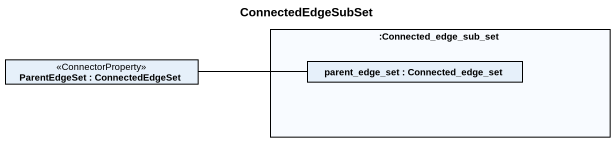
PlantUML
@startuml
title ConnectedEdgeSubSet
rectangle ":Connected_edge_sub_set" as Connected_edge_sub_set {
  rectangle "parent_edge_set : Connected_edge_set" as parent_edge_set
}
rectangle "ParentEdgeSet : ConnectedEdgeSet" as ParentEdgeSet <<ConnectorProperty>>
ParentEdgeSet -right- parent_edge_set
@enduml
